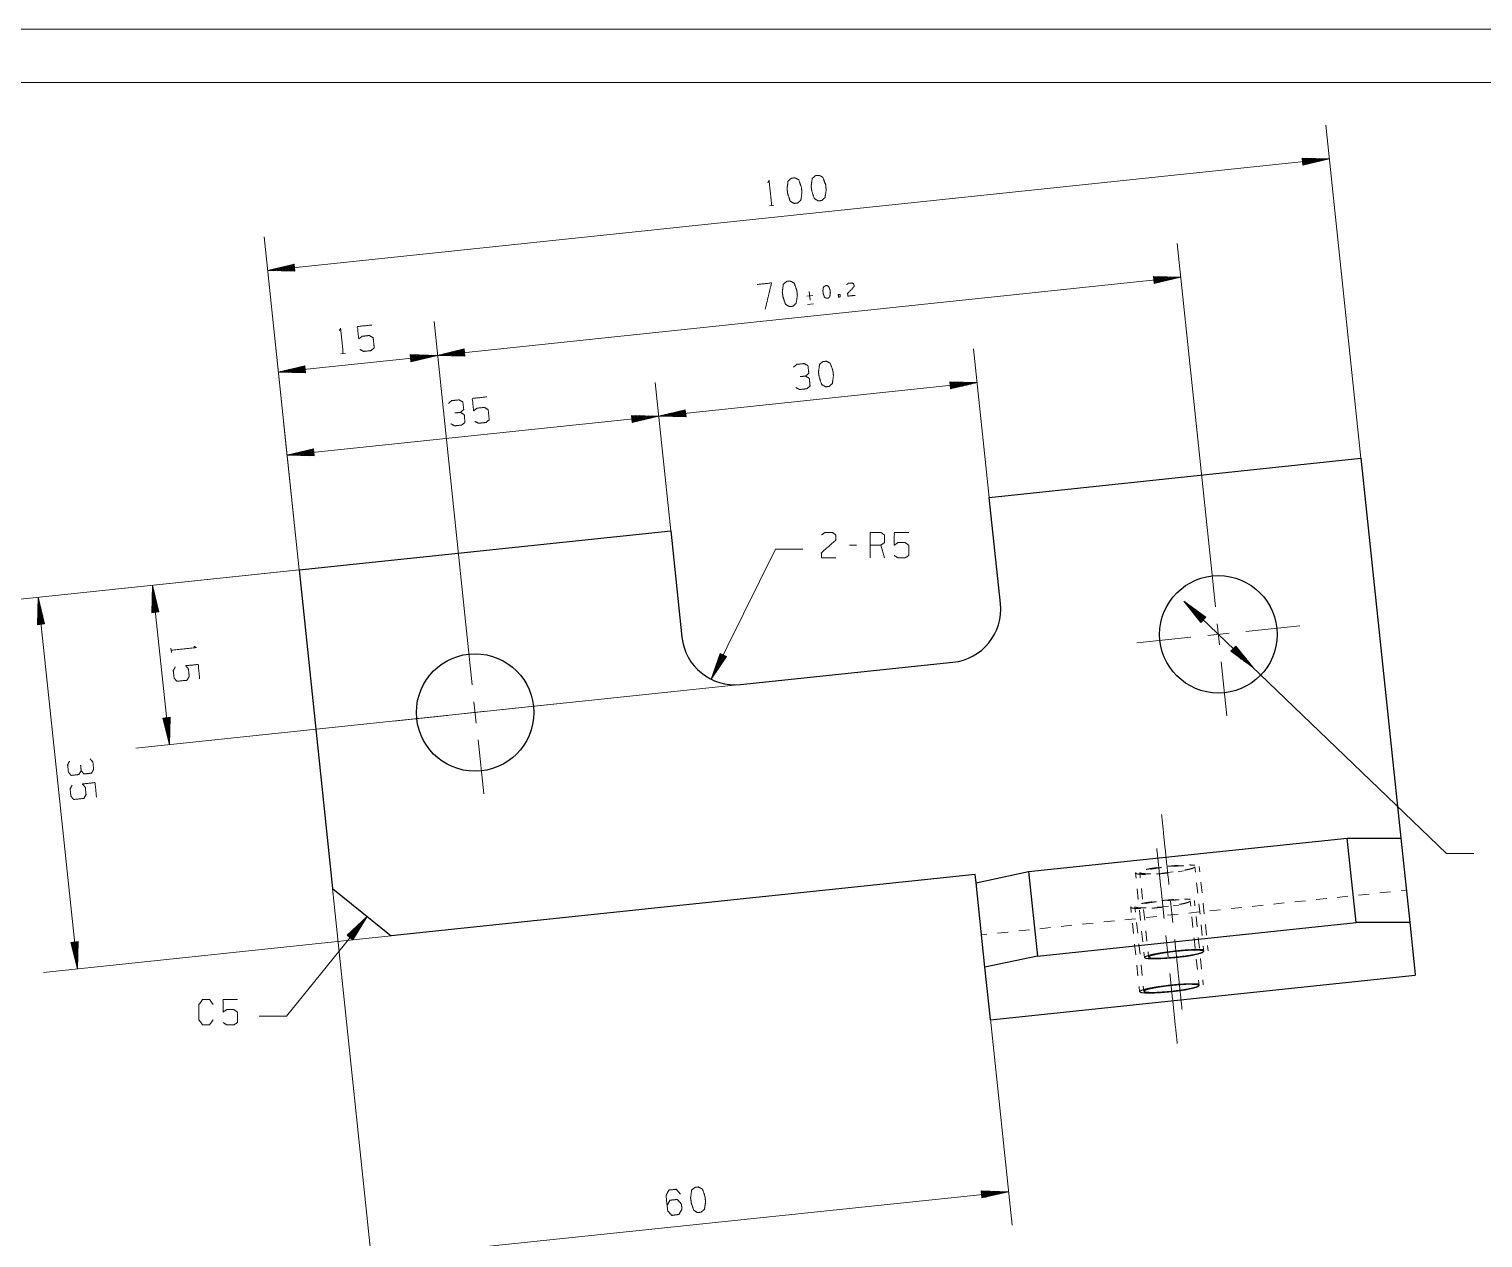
# Model space of a CAD drawing. Header units: millimetres. Extents: x 0 to 420, y 0 to 297.
# Drawn here: x 185.8 to 322, y 183.8 to 297 of the extents above; entities that cross this region are included whole.
import ezdxf

# ---------------------------------------------------------------- set-up
doc = ezdxf.new("R2010")
doc.units = ezdxf.units.MM
doc.layers.add('1', color=7, linetype='Continuous', true_color=0xffffff)

msp = doc.modelspace()

# ---------------------------------------------------------------- linework, layer by layer
at = {"layer": '1', "color": 132, "linetype": 'Continuous', "lineweight": 18}
for p, q in [((420, 297), (0, 297)), ((415, 292), (25, 292))]:
    msp.add_line(p, q, dxfattribs=at)
at = {"layer": '1', "color": 13, "linetype": 'Continuous', "lineweight": 18}
for p, q in [((310.56, 256.8), (307.28, 288)), ((307.61, 284.84), (208.16, 274.39)), ((305.05, 284.91), (305.08, 284.91)), ((305.05, 284.91), (305.08, 284.91)), ((305.05, 284.91), (305.12, 284.24)), ((307.61, 284.84), (305.05, 284.91)), ((305.06, 284.85), (305.47, 284.9)), ((305.06, 284.8), (305.86, 284.89)), ((305.07, 284.75), (306.25, 284.88)), ((305.07, 284.7), (306.64, 284.87)), ((305.08, 284.65), (307.03, 284.86)), ((305.08, 284.6), (307.42, 284.85)), ((305.09, 284.55), (307.42, 284.8)), ((305.1, 284.5), (307.05, 284.71)), ((305.1, 284.45), (306.67, 284.62)), ((305.12, 284.24), (307.61, 284.84)), ((305.11, 284.4), (306.29, 284.52)), ((305.11, 284.35), (305.91, 284.43)), ((305.12, 284.3), (305.53, 284.34)), ((305.12, 284.25), (305.15, 284.25)), ((305.12, 284.25), (305.15, 284.25)), ((211.11, 246.34), (207.83, 277.54)), ((296.41, 247.95), (293.36, 276.92)), ((210.65, 274.98), (208.16, 274.39)), ((208.16, 274.39), (210.72, 274.32)), ((210.68, 274.68), (208.35, 274.43)), ((210.69, 274.63), (208.36, 274.38)), ((210.68, 274.73), (208.73, 274.52)), ((210.7, 274.58), (208.75, 274.37)), ((210.67, 274.78), (209.11, 274.61)), ((210.7, 274.53), (209.13, 274.36)), ((210.67, 274.83), (209.49, 274.7)), ((210.71, 274.48), (209.52, 274.35)), ((210.66, 274.88), (209.86, 274.8)), ((210.71, 274.42), (209.91, 274.34)), ((210.66, 274.93), (210.24, 274.89)), ((210.72, 274.37), (210.3, 274.33)), ((210.65, 274.98), (210.62, 274.98)), ((210.65, 274.98), (210.62, 274.98)), ((210.72, 274.32), (210.65, 274.98)), ((210.72, 274.32), (210.69, 274.32)), ((210.72, 274.32), (210.69, 274.32)), ((224.08, 266.44), (293.7, 273.76)), ((291.13, 273.83), (291.2, 273.16)), ((293.7, 273.76), (291.13, 273.83)), ((291.14, 273.82), (291.17, 273.83)), ((291.14, 273.82), (291.17, 273.83)), ((291.14, 273.77), (291.56, 273.82)), ((291.15, 273.72), (291.94, 273.81)), ((291.15, 273.67), (292.33, 273.8)), ((291.16, 273.62), (292.72, 273.79)), ((291.16, 273.57), (293.11, 273.78)), ((291.17, 273.52), (293.5, 273.77)), ((291.17, 273.47), (293.51, 273.72)), ((291.2, 273.16), (293.7, 273.76)), ((291.18, 273.42), (293.13, 273.63)), ((291.18, 273.37), (292.75, 273.53)), ((291.19, 273.32), (292.37, 273.44)), ((291.19, 273.27), (291.99, 273.35)), ((291.2, 273.22), (291.61, 273.26)), ((291.2, 273.17), (291.24, 273.17)), ((291.2, 273.17), (291.24, 273.17)), ((226.79, 240.63), (223.75, 269.6)), ((226.79, 240.63), (223.75, 269.6)), ((211.11, 246.34), (208.83, 268.03)), ((226.57, 267.04), (224.08, 266.44)), ((226.59, 266.88), (225.4, 266.76)), ((226.58, 266.93), (225.78, 266.85)), ((226.58, 266.99), (226.16, 266.94)), ((226.57, 267.04), (226.54, 267.03)), ((226.57, 267.04), (226.54, 267.03)), ((226.64, 266.37), (226.57, 267.04)), ((275.75, 253.14), (274.29, 267.05)), ((224.08, 266.44), (209.16, 264.87)), ((221.52, 266.5), (221.55, 266.51)), ((221.52, 266.5), (221.55, 266.51)), ((221.52, 266.51), (221.59, 265.84)), ((224.08, 266.44), (221.52, 266.51)), ((221.52, 266.45), (221.94, 266.5)), ((221.53, 266.4), (222.33, 266.49)), ((221.53, 266.35), (222.72, 266.48)), ((221.54, 266.3), (223.11, 266.47)), ((221.55, 266.25), (223.5, 266.46)), ((221.55, 266.2), (223.88, 266.45)), ((221.56, 266.15), (223.89, 266.4)), ((221.56, 266.1), (223.51, 266.31)), ((221.57, 266.05), (223.13, 266.21)), ((221.57, 266), (222.75, 266.12)), ((221.58, 265.95), (222.38, 266.03)), ((221.58, 265.9), (222, 265.94)), ((221.59, 265.84), (224.08, 266.44)), ((221.59, 265.85), (221.62, 265.85)), ((221.59, 265.85), (221.62, 265.85)), ((224.08, 266.44), (226.64, 266.37)), ((226.6, 266.73), (224.27, 266.49)), ((226.61, 266.68), (224.27, 266.44)), ((226.6, 266.78), (224.65, 266.58)), ((226.61, 266.63), (224.66, 266.43)), ((226.59, 266.83), (225.03, 266.67)), ((226.62, 266.58), (225.05, 266.42)), ((226.62, 266.53), (225.44, 266.41)), ((226.63, 266.48), (225.83, 266.4)), ((226.63, 266.43), (226.22, 266.39)), ((226.64, 266.38), (226.61, 266.38)), ((226.64, 266.38), (226.61, 266.38)), ((211.65, 265.47), (209.16, 264.87)), ((209.16, 264.87), (211.72, 264.81)), ((211.69, 265.16), (209.35, 264.92)), ((211.69, 265.11), (209.36, 264.87)), ((211.68, 265.21), (209.73, 265.01)), ((211.7, 265.06), (209.75, 264.86)), ((211.67, 265.27), (210.11, 265.1)), ((211.7, 265.01), (210.13, 264.85)), ((211.67, 265.32), (210.49, 265.19)), ((211.71, 264.96), (210.52, 264.84)), ((211.66, 265.37), (210.86, 265.28)), ((211.71, 264.91), (210.91, 264.83)), ((211.66, 265.42), (211.24, 265.37)), ((211.72, 264.86), (211.3, 264.82)), ((211.65, 265.47), (211.62, 265.46)), ((211.65, 265.47), (211.62, 265.46)), ((211.72, 264.81), (211.65, 265.47)), ((211.72, 264.81), (211.69, 264.81)), ((211.72, 264.81), (211.69, 264.81)), ((245.92, 250), (244.46, 263.91)), ((245.92, 250), (244.46, 263.91)), ((244.79, 260.75), (274.62, 263.89)), ((272.06, 263.96), (272.13, 263.29)), ((274.62, 263.89), (272.06, 263.96)), ((272.06, 263.95), (272.09, 263.95)), ((272.06, 263.95), (272.09, 263.95)), ((272.07, 263.9), (272.48, 263.94)), ((272.07, 263.85), (272.87, 263.93)), ((272.08, 263.8), (273.26, 263.92)), ((272.08, 263.75), (273.65, 263.91)), ((272.09, 263.7), (274.04, 263.9)), ((272.09, 263.65), (274.43, 263.89)), ((272.1, 263.6), (274.43, 263.84)), ((272.11, 263.55), (274.06, 263.75)), ((272.11, 263.5), (273.68, 263.66)), ((272.12, 263.45), (273.3, 263.57)), ((272.12, 263.4), (272.92, 263.48)), ((272.13, 263.29), (274.62, 263.89)), ((272.13, 263.34), (272.54, 263.39)), ((272.13, 263.29), (272.16, 263.3)), ((272.13, 263.29), (272.16, 263.3)), ((211.11, 246.34), (209.65, 260.25)), ((244.79, 260.75), (209.98, 257.09)), ((242.23, 260.81), (242.26, 260.82)), ((242.23, 260.81), (242.26, 260.82)), ((242.23, 260.82), (242.3, 260.15)), ((244.79, 260.75), (242.23, 260.82)), ((242.23, 260.76), (242.65, 260.81)), ((242.24, 260.71), (243.04, 260.8)), ((242.24, 260.66), (243.43, 260.79)), ((242.25, 260.61), (243.82, 260.78)), ((242.25, 260.56), (244.2, 260.77)), ((242.26, 260.51), (244.59, 260.76)), ((242.26, 260.46), (244.6, 260.71)), ((242.27, 260.41), (244.22, 260.62)), ((242.28, 260.36), (243.84, 260.52)), ((242.28, 260.31), (243.46, 260.43)), ((242.29, 260.26), (243.09, 260.34)), ((242.29, 260.21), (242.71, 260.25)), ((242.3, 260.15), (244.79, 260.75)), ((242.3, 260.16), (242.33, 260.16)), ((242.3, 260.16), (242.33, 260.16)), ((247.28, 261.35), (244.79, 260.75)), ((244.79, 260.75), (247.35, 260.68)), ((247.31, 261.04), (244.98, 260.8)), ((247.32, 260.99), (244.98, 260.75)), ((247.31, 261.09), (245.36, 260.89)), ((247.32, 260.94), (245.37, 260.74)), ((247.3, 261.14), (245.73, 260.98)), ((247.33, 260.89), (245.76, 260.73)), ((247.3, 261.19), (246.11, 261.07)), ((247.33, 260.84), (246.15, 260.72)), ((247.29, 261.24), (246.49, 261.16)), ((247.34, 260.79), (246.54, 260.71)), ((247.28, 261.29), (246.87, 261.25)), ((247.34, 260.74), (246.93, 260.7)), ((247.28, 261.35), (247.25, 261.34)), ((247.28, 261.35), (247.25, 261.34)), ((247.35, 260.68), (247.28, 261.35)), ((247.35, 260.69), (247.32, 260.69)), ((247.35, 260.69), (247.32, 260.69)), ((212.47, 257.69), (209.98, 257.09)), ((212.5, 257.38), (210.17, 257.14)), ((212.5, 257.43), (210.55, 257.23)), ((212.49, 257.48), (210.93, 257.32)), ((212.49, 257.53), (211.3, 257.41)), ((212.48, 257.58), (211.68, 257.5)), ((212.48, 257.64), (212.06, 257.59)), ((212.47, 257.69), (212.44, 257.68)), ((212.47, 257.69), (212.44, 257.68)), ((212.54, 257.02), (212.47, 257.69)), ((209.98, 257.09), (212.54, 257.02)), ((212.51, 257.33), (210.17, 257.09)), ((212.51, 257.28), (210.56, 257.08)), ((212.52, 257.23), (210.95, 257.07)), ((212.52, 257.18), (211.34, 257.06)), ((212.53, 257.13), (211.73, 257.05)), ((212.54, 257.08), (212.12, 257.04)), ((212.54, 257.03), (212.51, 257.03)), ((212.54, 257.03), (212.51, 257.03)), ((249.72, 236.1), (255.74, 248.29)), ((255.74, 248.29), (258.28, 248.29)), ((211.11, 246.34), (183.53, 243.44)), ((211.11, 246.34), (194.24, 244.57)), ((186.69, 243.78), (186.62, 241.21)), ((187.28, 241.28), (186.69, 243.78)), ((186.69, 243.78), (190.35, 208.97)), ((197.39, 244.9), (197.33, 242.34)), ((197.53, 242.36), (197.37, 243.93)), ((197.58, 242.37), (197.38, 244.32)), ((197.99, 242.41), (197.39, 244.9)), ((198.96, 229.98), (197.39, 244.9)), ((197.63, 242.37), (197.39, 244.71)), ((197.69, 242.38), (197.44, 244.71)), ((197.74, 242.38), (197.53, 244.33)), ((197.79, 242.39), (197.62, 243.96)), ((186.78, 241.23), (186.65, 242.41)), ((186.83, 241.24), (186.66, 242.8)), ((186.88, 241.24), (186.67, 243.19)), ((186.93, 241.25), (186.68, 243.58)), ((186.98, 241.25), (186.73, 243.59)), ((187.03, 241.26), (186.82, 243.21)), ((187.08, 241.26), (186.91, 242.83)), ((187.13, 241.27), (187, 242.45)), ((197.33, 242.34), (197.99, 242.41)), ((197.33, 242.34), (197.33, 242.37)), ((197.33, 242.34), (197.33, 242.37)), ((197.38, 242.35), (197.34, 242.76)), ((197.43, 242.35), (197.35, 243.15)), ((197.48, 242.36), (197.36, 243.54)), ((197.84, 242.39), (197.71, 243.58)), ((197.89, 242.4), (197.8, 243.2)), ((197.94, 242.4), (197.89, 242.82)), ((197.99, 242.41), (197.99, 242.44)), ((197.99, 242.41), (197.99, 242.44)), ((296.03, 241.91), (293.97, 243.43)), ((293.97, 243.43), (295.57, 241.43)), ((293.97, 243.43), (318.59, 219.79)), ((295.78, 241.65), (294.09, 243.28)), ((295.82, 241.69), (294.12, 243.32)), ((295.75, 241.62), (294.33, 242.97)), ((295.85, 241.73), (294.44, 243.08)), ((295.71, 241.58), (294.57, 242.67)), ((295.89, 241.76), (294.75, 242.85)), ((295.92, 241.8), (295.06, 242.62)), ((295.96, 241.84), (295.38, 242.39)), ((186.62, 241.21), (187.28, 241.28)), ((186.62, 241.22), (186.62, 241.25)), ((186.62, 241.22), (186.62, 241.25)), ((186.67, 241.22), (186.63, 241.64)), ((186.73, 241.23), (186.64, 242.02)), ((187.18, 241.27), (187.1, 242.07)), ((187.23, 241.28), (187.19, 241.69)), ((187.28, 241.28), (187.28, 241.32)), ((187.28, 241.28), (187.28, 241.32)), ((295.68, 241.54), (294.82, 242.37)), ((295.64, 241.51), (295.06, 242.06)), ((295.61, 241.47), (295.3, 241.76)), ((295.57, 241.43), (295.55, 241.46)), ((295.57, 241.43), (295.55, 241.46)), ((295.57, 241.43), (296.03, 241.91)), ((295.99, 241.87), (295.69, 242.16)), ((296.03, 241.91), (296, 241.93)), ((296.03, 241.91), (296, 241.93)), ((250.55, 238.52), (249.72, 236.1)), ((250.82, 238.39), (249.79, 236.28)), ((250.87, 238.36), (249.83, 236.26)), ((250.78, 238.41), (249.91, 236.65)), ((250.73, 238.43), (250.04, 237.02)), ((250.92, 238.34), (250.05, 236.58)), ((250.69, 238.45), (250.16, 237.39)), ((250.96, 238.32), (250.26, 236.91)), ((250.64, 238.48), (250.29, 237.76)), ((250.6, 238.5), (250.41, 238.12)), ((251.01, 238.3), (250.48, 237.23)), ((250.55, 238.52), (250.54, 238.49)), ((250.55, 238.52), (250.54, 238.49)), ((251.15, 238.23), (250.55, 238.52)), ((298.86, 239.2), (298.39, 238.72)), ((298.39, 238.72), (300.46, 237.2)), ((298.4, 238.72), (298.42, 238.7)), ((298.4, 238.72), (298.42, 238.7)), ((298.43, 238.75), (298.73, 238.47)), ((298.47, 238.79), (299.05, 238.23)), ((298.5, 238.83), (299.36, 238)), ((298.54, 238.86), (299.67, 237.77)), ((298.57, 238.9), (299.99, 237.54)), ((298.61, 238.94), (300.3, 237.31)), ((298.64, 238.97), (300.34, 237.35)), ((298.68, 239.01), (300.09, 237.65)), ((298.71, 239.05), (299.85, 237.96)), ((298.75, 239.08), (299.61, 238.26)), ((298.78, 239.12), (299.36, 238.56)), ((298.82, 239.16), (299.12, 238.87)), ((298.85, 239.19), (298.88, 239.17)), ((298.85, 239.19), (298.88, 239.17)), ((300.46, 237.2), (298.86, 239.2)), ((249.72, 236.1), (251.15, 238.23)), ((251.05, 238.27), (250.7, 237.55)), ((251.1, 238.25), (250.91, 237.88)), ((251.14, 238.23), (251.13, 238.2)), ((251.14, 238.23), (251.13, 238.2)), ((252.46, 235.61), (195.81, 229.65)), ((199.03, 232.54), (198.36, 232.47)), ((198.36, 232.47), (198.96, 229.98)), ((198.37, 232.48), (198.37, 232.44)), ((198.37, 232.48), (198.37, 232.44)), ((198.42, 232.48), (198.46, 232.07)), ((198.47, 232.49), (198.55, 231.69)), ((198.52, 232.49), (198.64, 231.31)), ((198.57, 232.5), (198.74, 230.93)), ((198.62, 232.5), (198.83, 230.55)), ((198.67, 232.51), (198.92, 230.17)), ((198.72, 232.51), (198.97, 230.18)), ((198.77, 232.52), (198.98, 230.57)), ((198.82, 232.52), (198.99, 230.96)), ((198.87, 232.53), (199, 231.35)), ((198.92, 232.53), (199.01, 231.73)), ((198.96, 229.98), (199.03, 232.54)), ((198.98, 232.54), (199.02, 232.12)), ((199.03, 232.54), (199.03, 232.51)), ((199.03, 232.54), (199.03, 232.51)), ((318.59, 219.79), (321.13, 219.79)), ((214.25, 216.51), (218.22, 178.68)), ((209.92, 204.55), (217.48, 213.89)), ((217.48, 213.89), (215.62, 212.13)), ((216.14, 211.7), (217.48, 213.89)), ((215.67, 212.09), (215.93, 212.42)), ((215.71, 212.06), (216.21, 212.68)), ((215.75, 212.03), (216.49, 212.95)), ((215.78, 211.99), (216.78, 213.22)), ((215.82, 211.96), (217.06, 213.49)), ((215.86, 211.93), (217.34, 213.75)), ((215.9, 211.9), (217.38, 213.72)), ((215.94, 211.87), (217.18, 213.39)), ((215.98, 211.83), (216.97, 213.06)), ((216.02, 211.8), (216.77, 212.73)), ((219.74, 212.06), (187.19, 208.64)), ((190.41, 211.53), (189.75, 211.46)), ((189.75, 211.46), (189.76, 211.43)), ((189.75, 211.46), (189.76, 211.43)), ((189.75, 211.46), (190.35, 208.97)), ((189.8, 211.46), (189.85, 211.05)), ((189.85, 211.47), (189.94, 210.67)), ((189.9, 211.48), (190.03, 210.29)), ((189.95, 211.48), (190.12, 209.91)), ((190.01, 211.49), (190.21, 209.54)), ((190.06, 211.49), (190.3, 209.16)), ((190.11, 211.5), (190.35, 209.16)), ((190.16, 211.5), (190.36, 209.55)), ((190.21, 211.51), (190.37, 209.94)), ((190.26, 211.51), (190.38, 210.33)), ((190.31, 211.52), (190.39, 210.72)), ((190.35, 208.97), (190.41, 211.53)), ((190.36, 211.52), (190.4, 211.11)), ((190.41, 211.53), (190.41, 211.5)), ((190.41, 211.53), (190.41, 211.5)), ((215.62, 212.13), (216.14, 211.7)), ((215.63, 212.12), (215.65, 212.15)), ((215.63, 212.12), (215.65, 212.15)), ((216.06, 211.77), (216.57, 212.4)), ((216.1, 211.74), (216.36, 212.06)), ((216.14, 211.71), (216.16, 211.73)), ((216.14, 211.71), (216.16, 211.73)), ((209.92, 204.55), (207.38, 204.55)), ((275.86, 204.28), (277.89, 184.96)), ((277.56, 188.11), (217.89, 181.84)), ((275, 188.18), (275.03, 188.18)), ((275, 188.18), (275.03, 188.18)), ((275, 188.18), (275.07, 187.52)), ((277.56, 188.11), (275, 188.18)), ((275.01, 188.13), (275.42, 188.17)), ((275.01, 188.08), (275.81, 188.16)), ((275.02, 188.03), (276.2, 188.15)), ((275.02, 187.98), (276.59, 188.14)), ((275.03, 187.92), (276.98, 188.13)), ((275.03, 187.87), (277.37, 188.12)), ((275.04, 187.82), (277.37, 188.07)), ((275.04, 187.77), (277, 187.98)), ((275.07, 187.52), (277.56, 188.11)), ((275.05, 187.72), (276.62, 187.89)), ((275.06, 187.67), (276.24, 187.8)), ((275.06, 187.62), (275.86, 187.71)), ((275.07, 187.57), (275.48, 187.61)), ((275.07, 187.52), (275.1, 187.52)), ((275.07, 187.52), (275.1, 187.52))]:
    msp.add_line(p, q, dxfattribs=at)
at = {"layer": '1', "color": 95, "linetype": 'Continuous', "lineweight": 18}
for p, q in [((255.17, 280.43), (255.59, 280.47)), ((258.9, 272.41), (258.98, 271.62)), ((259.22, 272.05), (258.66, 271.99)), ((258.74, 271.2), (259.3, 271.26)), ((215.03, 266.59), (215.45, 266.63)), ((263.33, 248.67), (262.66, 248.67)), ((265.94, 247.47), (265.6, 248.67)), ((199.11, 239.03), (199.15, 238.61))]:
    msp.add_line(p, q, dxfattribs=at)
at = {"layer": '1', "color": 30, "linetype": 'Continuous', "lineweight": 25}
for p, q in [((275.75, 253.14), (310.56, 256.8)), ((310.56, 256.8), (314.3, 221.23)), ((276.8, 243.2), (275.75, 253.14)), ((211.11, 246.34), (245.92, 250)), ((245.92, 250), (246.96, 240.06)), ((211.11, 246.34), (214.25, 216.51)), ((252.46, 235.61), (272.35, 237.7)), ((279.44, 218.09), (309.27, 221.22)), ((309.27, 221.22), (314.3, 221.23)), ((310.11, 213.31), (309.27, 221.22)), ((314.3, 221.23), (315.13, 213.31)), ((274.52, 217.04), (279.44, 218.09)), ((279.44, 218.09), (280.27, 210.17)), ((214.25, 216.51), (219.74, 212.06)), ((274.44, 217.81), (219.74, 212.06)), ((274.52, 217.04), (274.44, 217.81)), ((275.35, 209.13), (274.52, 217.04)), ((280.27, 210.17), (310.11, 213.31)), ((315.13, 213.31), (310.11, 213.31)), ((315.13, 213.31), (315.64, 208.46)), ((280.27, 210.17), (275.35, 209.13)), ((275.86, 204.28), (275.35, 209.13)), ((275.87, 204.21), (315.65, 208.39))]:
    msp.add_line(p, q, dxfattribs=at)
at = {"layer": '1', "color": 252, "linetype": 'Continuous', "lineweight": 18}
for p, q in [((296.94, 242.89), (296.41, 247.95)), ((297.32, 239.32), (297.11, 241.31)), ((299.79, 240.58), (304.85, 241.12)), ((227.33, 235.57), (226.79, 240.63)), ((294.64, 240.04), (289.58, 239.51)), ((296.21, 240.21), (298.21, 240.42)), ((297.48, 237.74), (298.01, 232.68)), ((226.6, 232.89), (228.59, 233.1)), ((227.7, 232), (227.49, 233.99)), ((230.17, 233.27), (235.23, 233.8)), ((225.02, 232.72), (219.96, 232.19)), ((227.87, 230.42), (228.4, 225.36)), ((292.95, 213.31), (292.74, 215.31)), ((292.51, 210.11), (292.3, 212.11))]:
    msp.add_line(p, q, dxfattribs=at)
at = {"layer": '1', "color": 43, "linetype": 'Continuous', "lineweight": 18}
for p, q in [((289.5, 217.46), (289.45, 217.95)), ((289.85, 217.99), (289.9, 217.5)), ((292.46, 217.99), (291.94, 217.95)), ((292.98, 218.06), (292.46, 217.99)), ((293.44, 218.08), (293.95, 218.15)), ((295.07, 218.04), (295.02, 218.54)), ((295.47, 218.08), (295.42, 218.58)), ((290, 216.51), (290.11, 215.52)), ((295.28, 216.06), (295.17, 217.05)), ((295.68, 216.11), (295.57, 217.1)), ((289.71, 215.48), (289.61, 216.47)), ((294.62, 214.84), (294.57, 215.34)), ((295.02, 214.88), (294.97, 215.38)), ((302.38, 215.04), (303.38, 215.15)), ((304.37, 215.25), (305.37, 215.36)), ((306.36, 215.46), (307.36, 215.57)), ((308.35, 215.67), (309.34, 215.78)), ((310.34, 215.88), (311.33, 215.98)), ((312.33, 216.09), (313.32, 216.19)), ((314.32, 216.3), (314.81, 216.35)), ((289.05, 214.26), (289, 214.75)), ((289.4, 214.79), (289.45, 214.3)), ((289.92, 213.5), (289.81, 214.49)), ((290.21, 214.53), (290.32, 213.54)), ((290.45, 213.79), (291.44, 213.89)), ((292.01, 214.79), (291.49, 214.75)), ((292.54, 214.86), (292.01, 214.79)), ((292.44, 214), (293.43, 214.1)), ((292.99, 214.88), (293.5, 214.95)), ((294.43, 214.21), (295.42, 214.31)), ((294.83, 212.86), (294.73, 213.85)), ((295.23, 212.91), (295.12, 213.89)), ((295.49, 214.09), (295.38, 215.08)), ((295.88, 214.13), (295.78, 215.12)), ((296.42, 214.42), (297.41, 214.52)), ((298.41, 214.63), (299.4, 214.73)), ((300.39, 214.83), (301.39, 214.94)), ((276.53, 212.33), (277.52, 212.43)), ((278.51, 212.53), (279.51, 212.64)), ((280.5, 212.74), (281.5, 212.85)), ((282.49, 212.95), (283.49, 213.06)), ((284.48, 213.16), (285.48, 213.27)), ((286.47, 213.37), (287.47, 213.48)), ((288.46, 213.58), (289.45, 213.68)), ((289.26, 212.28), (289.16, 213.27)), ((289.55, 213.31), (289.66, 212.32)), ((290.13, 211.52), (290.02, 212.51)), ((290.42, 212.55), (290.52, 211.56)), ((295.69, 212.11), (295.59, 213.1)), ((296.09, 212.15), (295.99, 213.14)), ((275.03, 212.17), (275.53, 212.22)), ((289.47, 210.3), (289.36, 211.29)), ((289.76, 211.33), (289.87, 210.34)), ((295.04, 210.89), (294.93, 211.87)), ((295.44, 210.93), (295.33, 211.92)), ((295.85, 210.62), (295.8, 211.12)), ((296.25, 210.67), (296.2, 211.16)), ((290.28, 210.04), (290.23, 210.53)), ((290.63, 210.58), (290.68, 210.08)), ((295.25, 208.91), (295.14, 209.9)), ((295.64, 208.95), (295.54, 209.94)), ((289.68, 208.32), (289.57, 209.31)), ((289.97, 209.35), (290.07, 208.36)), ((289.83, 206.84), (289.78, 207.33)), ((290.18, 207.37), (290.23, 206.88)), ((295.4, 207.42), (295.35, 207.92)), ((295.8, 207.47), (295.75, 207.96))]:
    msp.add_line(p, q, dxfattribs=at)
at = {"layer": '1', "color": 30, "linetype": 'Continuous', "lineweight": 25}
for centre in [(297.21, 240.31), (227.6, 232.99)]:
    msp.add_circle(centre, 5.5, dxfattribs=at)
for centre, start, end in [((271.83, 242.67), 276.002, 6.002), ((251.94, 240.58), 186.002, 276.002)]:
    msp.add_arc(centre, 5, start, end, dxfattribs=at)
at = {"layer": '1', "color": 13, "linetype": 'Continuous', "lineweight": 18}
msp.add_arc((251.94, 240.58), 5, 276.002, 276.1442, dxfattribs=at)
at = {"layer": '1', "color": 95, "linetype": 'Continuous', "lineweight": 18}
for points, knots in [([(260.07, 280.94), (260.37, 281.23), (260.48, 281.94), (260.43, 282.41), (260.17, 283.12), (259.82, 283.3), (259.48, 283.27), (259.17, 283.01), (259.07, 282.27), (259.14, 281.8), (259.37, 281.12), (259.73, 280.91), (260.07, 280.94)], [0, 0, 0.067526, 0.183972, 0.260583, 0.380943, 0.446141, 0.500304, 0.565506, 0.685863, 0.762531, 0.878312, 0.945837, 1, 1]), ([(255.01, 282.6), (255.13, 282.81), (255.38, 280.45)], [0, 0, 0.093492, 1, 1]), ([(257.8, 280.7), (258.11, 280.99), (258.21, 281.7), (258.16, 282.17), (257.91, 282.88), (257.55, 283.07), (257.22, 283.03), (256.91, 282.77), (256.81, 282.03), (256.88, 281.56), (257.11, 280.88), (257.47, 280.67), (257.8, 280.7)], [0, 0, 0.067526, 0.183971, 0.260581, 0.380942, 0.446139, 0.500305, 0.565502, 0.685862, 0.762527, 0.878309, 0.945833, 1, 1]), ([(254.77, 270.77), (255.36, 273.22), (254.03, 273.08)], [0, 0, 0.652469, 1, 1]), ([(257.37, 271.04), (257.67, 271.32), (257.78, 272.04), (257.73, 272.51), (257.48, 273.21), (257.12, 273.4), (256.78, 273.37), (256.47, 273.11), (256.37, 272.37), (256.44, 271.9), (256.67, 271.22), (257.03, 271.01), (257.37, 271.04)], [0, 0, 0.067526, 0.183972, 0.260586, 0.380942, 0.446142, 0.500306, 0.565505, 0.685865, 0.76253, 0.87831, 0.945837, 1, 1]), ([(260.67, 271.8), (260.82, 271.94), (260.87, 272.29), (260.85, 272.53), (260.72, 272.88), (260.54, 272.98), (260.38, 272.96), (260.22, 272.83), (260.17, 272.46), (260.2, 272.22), (260.32, 271.88), (260.5, 271.78), (260.67, 271.8)], [0, 0, 0.067522, 0.18397, 0.260584, 0.380945, 0.446144, 0.500304, 0.565504, 0.685864, 0.762528, 0.87831, 0.945834, 1, 1]), ([(262.4, 273.06), (262.55, 273.19), (262.89, 273.22), (263.07, 273.13), (263.1, 272.89), (262.48, 272.23), (262.52, 271.99), (263.19, 272.06)], [0, 0, 0.069688, 0.192977, 0.265277, 0.350224, 0.674739, 0.759751, 1, 1]), ([(261.63, 271.9), (261.8, 271.91), (261.77, 272.15), (261.61, 272.13), (261.63, 271.9)], [0, 0, 0.207071, 0.499986, 0.707082, 1, 1]), ([(214.88, 268.76), (215, 268.97), (215.24, 266.61)], [0, 0, 0.093489, 1, 1]), ([(216.8, 267), (217.16, 266.81), (217.84, 266.88), (218.15, 267.14), (218.05, 268.09), (217.69, 268.3), (217.01, 268.23), (216.7, 267.97), (216.57, 269.14), (217.93, 269.28)], [0, 0, 0.062228, 0.168341, 0.23057, 0.376813, 0.441263, 0.54738, 0.609608, 0.790489, 1, 1]), ([(258.54, 264.5), (258.85, 264.76), (258.77, 265.48), (258.41, 265.67), (257.73, 265.6), (257.42, 265.34)], [0, 0, 0.153871, 0.429848, 0.583725, 0.846118, 1, 1]), ([(260.75, 263.53), (261.06, 263.81), (261.16, 264.53), (261.11, 265), (260.86, 265.7), (260.5, 265.89), (260.17, 265.86), (259.86, 265.6), (259.76, 264.86), (259.83, 264.39), (260.06, 263.71), (260.42, 263.49), (260.75, 263.53)], [0, 0, 0.067524, 0.18397, 0.260583, 0.380945, 0.446143, 0.500306, 0.565504, 0.685864, 0.762529, 0.878309, 0.945834, 1, 1]), ([(257.64, 263.43), (257.98, 263.24), (258.66, 263.31), (258.97, 263.57), (258.9, 264.29), (258.54, 264.5), (258.03, 264.45)], [0, 0, 0.124119, 0.343685, 0.472442, 0.703374, 0.836727, 1, 1]), ([(226.22, 261.1), (226.53, 261.36), (226.45, 262.08), (226.09, 262.27), (225.41, 262.2), (225.1, 261.94)], [0, 0, 0.153878, 0.429858, 0.583733, 0.846128, 1, 1]), ([(227.56, 260.26), (227.92, 260.08), (228.61, 260.15), (228.92, 260.41), (228.82, 261.35), (228.46, 261.57), (227.77, 261.49), (227.46, 261.23), (227.34, 262.4), (228.69, 262.55)], [0, 0, 0.06223, 0.168344, 0.230573, 0.376817, 0.441266, 0.547384, 0.609611, 0.79049, 1, 1]), ([(225.32, 260.03), (225.66, 259.84), (226.34, 259.91), (226.65, 260.17), (226.58, 260.89), (226.22, 261.1), (225.71, 261.05)], [0, 0, 0.124119, 0.343692, 0.472448, 0.703381, 0.836734, 1, 1]), ([(260.04, 249.62), (260.36, 249.85), (261.05, 249.85), (261.39, 249.62), (261.39, 249.15), (260.03, 247.95), (260.04, 247.47), (261.39, 247.47)], [0, 0, 0.069691, 0.192976, 0.265274, 0.350226, 0.674741, 0.759752, 1, 1]), ([(264.6, 247.47), (264.6, 249.85), (265.6, 249.85), (265.94, 249.62), (265.94, 248.9), (265.6, 248.67), (264.6, 248.67)], [0, 0, 0.40095, 0.571035, 0.639277, 0.761673, 0.829915, 1, 1]), ([(266.86, 247.7), (267.19, 247.47), (267.88, 247.47), (268.22, 247.7), (268.22, 248.65), (267.88, 248.9), (267.19, 248.9), (266.86, 248.67), (266.86, 249.85), (268.22, 249.85)], [0, 0, 0.062229, 0.168343, 0.230572, 0.376816, 0.441265, 0.54738, 0.609608, 0.790488, 1, 1]), ([(201.28, 239.19), (201.49, 239.07), (199.13, 238.82)], [0, 0, 0.093489, 1, 1]), ([(199.52, 237.26), (199.33, 236.91), (199.41, 236.22), (199.66, 235.91), (200.61, 236.01), (200.82, 236.37), (200.75, 237.06), (200.49, 237.37), (201.66, 237.49), (201.8, 236.14)], [0, 0, 0.062229, 0.168343, 0.230572, 0.376819, 0.441267, 0.547381, 0.60961, 0.790488, 1, 1]), ([(189.62, 228.44), (189.43, 228.1), (189.51, 227.41), (189.76, 227.1), (190.49, 227.18), (190.7, 227.54), (190.65, 228.05)], [0, 0, 0.124119, 0.343685, 0.472442, 0.703374, 0.836727, 1, 1]), ([(190.7, 227.54), (190.96, 227.23), (191.68, 227.31), (191.87, 227.66), (191.8, 228.35), (191.54, 228.66)], [0, 0, 0.153877, 0.429848, 0.583727, 0.846122, 1, 1]), ([(189.86, 226.19), (189.67, 225.84), (189.74, 225.15), (190, 224.84), (190.95, 224.94), (191.16, 225.3), (191.09, 225.98), (190.83, 226.3), (192, 226.42), (192.14, 225.06)], [0, 0, 0.062225, 0.168343, 0.23057, 0.376814, 0.441264, 0.547379, 0.609608, 0.790491, 1, 1]), ([(203.06, 204.21), (202.72, 203.73), (202.07, 203.73), (201.73, 204.21), (201.73, 205.63), (202.07, 206.11), (202.74, 206.11), (203.07, 205.63)], [0, 0, 0.114568, 0.243366, 0.357931, 0.638581, 0.75315, 0.885429, 1, 1]), ([(203.99, 203.96), (204.33, 203.73), (205.01, 203.73), (205.35, 203.96), (205.35, 204.91), (205.01, 205.16), (204.33, 205.16), (203.99, 204.93), (203.99, 206.11), (205.35, 206.11)], [0, 0, 0.062226, 0.168344, 0.23057, 0.376814, 0.441262, 0.54738, 0.609608, 0.790491, 1, 1]), ([(245.58, 186.81), (245.85, 187.31), (246.54, 187.38), (246.92, 186.95), (246.97, 186.47), (246.68, 185.97), (246, 185.89), (245.63, 186.33), (245.48, 187.75), (245.75, 188.26), (246.44, 188.33), (246.82, 187.89)], [0, 0, 0.076965, 0.169762, 0.248075, 0.312019, 0.390331, 0.483129, 0.560092, 0.751927, 0.82889, 0.921687, 1, 1]), ([(248.77, 186.19), (249.08, 186.47), (249.18, 187.18), (249.13, 187.66), (248.88, 188.36), (248.52, 188.55), (248.19, 188.51), (247.88, 188.25), (247.78, 187.51), (247.85, 187.04), (248.08, 186.36), (248.44, 186.15), (248.77, 186.19)], [0, 0, 0.067526, 0.183972, 0.260585, 0.380943, 0.44614, 0.500307, 0.565504, 0.685863, 0.762528, 0.878307, 0.945833, 1, 1])]:
    msp.add_open_spline(points, degree=1, knots=knots, dxfattribs=at)
at = {"layer": '1', "color": 252, "linetype": 'Continuous', "lineweight": 18}
for points, knots in [([(292.58, 216.89), (292.22, 220.28), (291.89, 223.44)], [0, 0, 0.518345, 1, 1]), ([(292.13, 213.69), (291.61, 218.66), (291.44, 220.24)], [0, 0, 0.759171, 1, 1]), ([(293.81, 205.18), (293.48, 208.33), (293.12, 211.73)], [0, 0, 0.481657, 1, 1]), ([(293.36, 201.98), (293.19, 203.55), (292.67, 208.53)], [0, 0, 0.240828, 1, 1])]:
    msp.add_open_spline(points, degree=1, knots=knots, dxfattribs=at)
at = {"layer": '1', "color": 43, "linetype": 'Continuous', "lineweight": 18}
for points, knots in [([(289.48, 217.99), (289.45, 217.95), (289.56, 217.88), (289.86, 217.84), (290.34, 217.82), (290.4, 217.82)], [0, 0, 0.046743, 0.173202, 0.47459, 0.945006, 1, 1]), ([(290.89, 217.89), (290.5, 217.88), (290.09, 217.91), (289.88, 217.96), (289.87, 218)], [0, 0, 0.368348, 0.753167, 0.963279, 1, 1]), ([(291.45, 218.46), (290.92, 218.38), (290.44, 218.29)], [0, 0, 0.525426, 1, 1]), ([(290.84, 218.31), (291.01, 218.35), (291.68, 218.45), (291.88, 218.47)], [0, 0, 0.164764, 0.804546, 1, 1]), ([(291.41, 217.87), (291.68, 217.88), (292.43, 217.95)], [0, 0, 0.264983, 1, 1]), ([(293.48, 218.67), (293.18, 218.65), (292.46, 218.58)], [0, 0, 0.290399, 1, 1]), ([(292.93, 218.58), (293.13, 218.6), (293.81, 218.64), (293.98, 218.64)], [0, 0, 0.19545, 0.835246, 1, 1]), ([(294.99, 218.53), (295, 218.5), (294.8, 218.4), (294.41, 218.29), (294.03, 218.22)], [0, 0, 0.036721, 0.246835, 0.631648, 1, 1]), ([(295, 218.69), (294.53, 218.71), (294.5, 218.71)], [0, 0, 0.940847, 1, 1]), ([(291, 215.26), (290.47, 215.18), (290, 215.09)], [0, 0, 0.525416, 1, 1]), ([(290.39, 215.11), (290.56, 215.15), (291.23, 215.25), (291.43, 215.27)], [0, 0, 0.16476, 0.804528, 1, 1]), ([(293.03, 215.47), (292.73, 215.45), (292.01, 215.38)], [0, 0, 0.290399, 1, 1]), ([(292.48, 215.38), (292.69, 215.4), (293.36, 215.44), (293.53, 215.44)], [0, 0, 0.195464, 0.835229, 1, 1]), ([(294.54, 215.33), (294.55, 215.3), (294.35, 215.2), (293.96, 215.09), (293.58, 215.02)], [0, 0, 0.036738, 0.246823, 0.63163, 1, 1]), ([(294.56, 215.49), (294.08, 215.51), (294.05, 215.51)], [0, 0, 0.940808, 1, 1]), ([(289.03, 214.78), (289, 214.75), (289.11, 214.68), (289.41, 214.64), (289.89, 214.62), (289.95, 214.62)], [0, 0, 0.046743, 0.173192, 0.474584, 0.945005, 1, 1]), ([(290.44, 214.69), (290.05, 214.68), (289.64, 214.71), (289.43, 214.76), (289.42, 214.8)], [0, 0, 0.368367, 0.753186, 0.963279, 1, 1]), ([(290.97, 214.67), (291.24, 214.68), (291.98, 214.75)], [0, 0, 0.264983, 1, 1])]:
    msp.add_open_spline(points, degree=1, knots=knots, dxfattribs=at)
at = {"layer": '1', "color": 30, "linetype": 'Continuous', "lineweight": 13}
for points, knots in [([(295.84, 210.78), (295.36, 210.79), (294.74, 210.78), (294.01, 210.74), (293.24, 210.67), (292.47, 210.57), (291.75, 210.47), (291.14, 210.35), (290.67, 210.24), (290.38, 210.13), (290.28, 210.04), (290.39, 209.97), (290.69, 209.93), (291.17, 209.91), (291.79, 209.93), (292.52, 209.97), (293.29, 210.04), (294.06, 210.13), (294.78, 210.24)], [0, 0, 0.047042, 0.108069, 0.179041, 0.255198, 0.331409, 0.402542, 0.463821, 0.511191, 0.541705, 0.554673, 0.567319, 0.597458, 0.6445, 0.705527, 0.776499, 0.852656, 0.928867, 1, 1]), ([(295.39, 207.58), (294.91, 207.59), (294.29, 207.58), (293.56, 207.54), (292.79, 207.47), (292.02, 207.37), (291.3, 207.27), (290.69, 207.15), (290.22, 207.04), (289.93, 206.93), (289.83, 206.84), (289.94, 206.77), (290.24, 206.72), (290.72, 206.71), (291.35, 206.72), (292.07, 206.77), (292.84, 206.84), (293.61, 206.93), (294.33, 207.04)], [0, 0, 0.047044, 0.108069, 0.179041, 0.255198, 0.33141, 0.402543, 0.463822, 0.511192, 0.541705, 0.554675, 0.56732, 0.597459, 0.644501, 0.705526, 0.7765, 0.852657, 0.928869, 1, 1])]:
    msp.add_open_spline(points, degree=1, knots=knots, dxfattribs=at)
at = {"layer": '1', "color": 30, "linetype": 'Continuous', "lineweight": 25}
for points, knots in [([(293.24, 210.62), (293.97, 210.69), (294.64, 210.73), (295.2, 210.74), (295.61, 210.71), (295.82, 210.66), (295.83, 210.58), (295.63, 210.49), (295.24, 210.38), (294.69, 210.27), (294.02, 210.17), (293.29, 210.08), (292.56, 210.02), (291.89, 209.98), (291.33, 209.97), (290.92, 209.99), (290.71, 210.04), (290.7, 210.12), (290.9, 210.22), (291.29, 210.32), (291.84, 210.43), (292.51, 210.54), (293.24, 210.62)], [0, 0, 0.069545, 0.133524, 0.186836, 0.225315, 0.246326, 0.253672, 0.274683, 0.313164, 0.366476, 0.430454, 0.5, 0.569545, 0.633522, 0.686834, 0.725315, 0.746326, 0.753672, 0.774683, 0.813164, 0.866477, 0.930454, 1, 1]), ([(292.79, 207.42), (293.52, 207.49), (294.19, 207.53), (294.75, 207.53), (295.16, 207.51), (295.37, 207.46), (295.38, 207.38), (295.18, 207.29), (294.79, 207.18), (294.24, 207.07), (293.57, 206.97), (292.84, 206.88), (292.11, 206.82), (291.44, 206.78), (290.88, 206.77), (290.48, 206.79), (290.26, 206.84), (290.25, 206.92), (290.45, 207.02), (290.84, 207.12), (291.39, 207.23), (292.06, 207.34), (292.79, 207.42)], [0, 0, 0.069547, 0.133524, 0.186836, 0.225318, 0.246329, 0.253675, 0.274683, 0.313166, 0.366477, 0.430455, 0.500001, 0.569548, 0.633525, 0.686837, 0.725319, 0.746328, 0.753674, 0.774684, 0.813165, 0.866476, 0.930454, 1, 1])]:
    msp.add_open_spline(points, degree=1, knots=knots, dxfattribs=at)
for points in [[(315.64, 208.46), (315.65, 208.39)], [(275.87, 204.21), (275.86, 204.28)]]:
    msp.add_open_spline(points, degree=1, dxfattribs=at)

doc.saveas('drawing.dxf')
